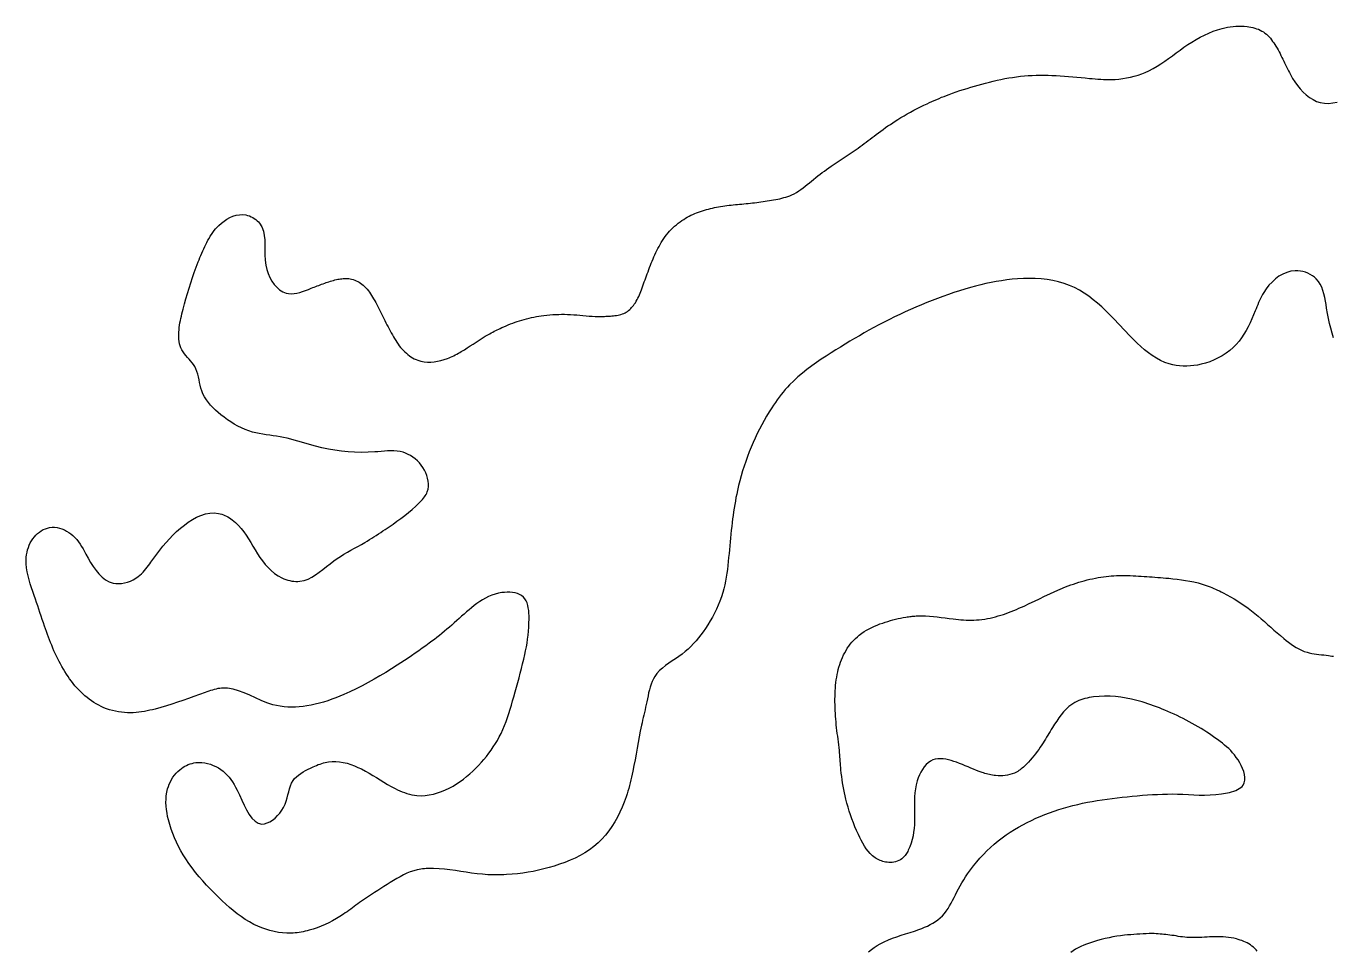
# Model space of a CAD drawing. Extents: x 0 to 235, y 0 to 140.
# Drawn here: x 0 to 30.54, y 117.92 to 139.52 of the extents above; entities that cross this region are included whole.
import ezdxf

# ---------------------------------------------------------------- set-up
doc = ezdxf.new("R2010")
doc.units = 0
doc.layers.add('CK_LEVEL_1', color=1, linetype='CONTINUOUS')

msp = doc.modelspace()

# ---------------------------------------------------------------- linework, layer by layer
at = {"layer": 'CK_LEVEL_1'}
for points in [[(30.553, 132.241), (30.518, 132.351), (30.487, 132.464), (30.46, 132.578), (30.435, 132.694), (30.412, 132.811), (30.391, 132.932), (30.377, 133.015), (30.363, 133.099), (30.346, 133.183), (30.327, 133.264), (30.304, 133.343), (30.275, 133.419), (30.241, 133.49), (30.198, 133.556), (30.147, 133.616), (30.104, 133.656), (30.057, 133.691), (30.006, 133.722), (29.952, 133.748), (29.895, 133.77), (29.836, 133.787), (29.777, 133.799), (29.716, 133.805), (29.656, 133.806), (29.556, 133.795), (29.459, 133.768), (29.366, 133.728), (29.277, 133.676), (29.193, 133.614), (29.115, 133.543), (29.043, 133.466), (28.978, 133.383), (28.92, 133.297), (28.893, 133.251), (28.868, 133.204), (28.844, 133.157), (28.822, 133.109), (28.801, 133.061), (28.781, 133.013), (28.761, 132.964), (28.742, 132.916), (28.722, 132.867), (28.684, 132.774), (28.645, 132.682), (28.603, 132.59), (28.558, 132.499), (28.51, 132.41), (28.459, 132.324), (28.404, 132.241), (28.344, 132.161), (28.279, 132.086), (28.205, 132.011), (28.125, 131.942), (28.041, 131.879), (27.951, 131.821), (27.858, 131.769), (27.762, 131.723), (27.662, 131.683), (27.56, 131.649), (27.456, 131.621), (27.373, 131.604), (27.289, 131.592), (27.206, 131.583), (27.122, 131.579), (27.039, 131.579), (26.956, 131.585), (26.874, 131.595), (26.793, 131.61), (26.714, 131.631), (26.61, 131.667), (26.509, 131.712), (26.411, 131.765), (26.317, 131.825), (26.225, 131.891), (26.136, 131.961), (26.049, 132.035), (25.965, 132.112), (25.884, 132.191), (25.82, 132.256), (25.757, 132.321), (25.695, 132.387), (25.633, 132.452), (25.572, 132.518), (25.511, 132.583), (25.449, 132.649), (25.387, 132.714), (25.324, 132.778), (25.231, 132.87), (25.136, 132.96), (25.037, 133.047), (24.936, 133.13), (24.832, 133.209), (24.725, 133.283), (24.614, 133.351), (24.5, 133.412), (24.383, 133.465), (24.256, 133.512), (24.126, 133.55), (23.992, 133.58), (23.857, 133.603), (23.72, 133.618), (23.581, 133.626), (23.443, 133.628), (23.304, 133.625), (23.165, 133.617), (23.04, 133.606), (22.916, 133.592), (22.793, 133.574), (22.671, 133.554), (22.549, 133.531), (22.428, 133.505), (22.307, 133.476), (22.187, 133.446), (22.067, 133.414), (21.938, 133.376), (21.809, 133.337), (21.68, 133.295), (21.552, 133.252), (21.425, 133.207), (21.298, 133.16), (21.171, 133.112), (21.045, 133.062), (20.92, 133.011), (20.794, 132.957), (20.668, 132.902), (20.543, 132.846), (20.419, 132.788), (20.295, 132.729), (20.172, 132.669), (20.05, 132.607), (19.928, 132.543), (19.807, 132.479), (19.695, 132.417), (19.583, 132.354), (19.472, 132.29), (19.361, 132.225), (19.251, 132.159), (19.141, 132.092), (19.031, 132.025), (18.922, 131.956), (18.812, 131.887), (18.697, 131.813), (18.582, 131.738), (18.469, 131.661), (18.357, 131.582), (18.247, 131.501), (18.14, 131.417), (18.037, 131.329), (17.936, 131.238), (17.84, 131.142), (17.789, 131.087), (17.739, 131.031), (17.691, 130.973), (17.644, 130.915), (17.598, 130.855), (17.553, 130.795), (17.509, 130.733), (17.467, 130.671), (17.425, 130.608), (17.363, 130.51), (17.303, 130.411), (17.244, 130.31), (17.189, 130.209), (17.135, 130.106), (17.083, 130.002), (17.034, 129.898), (16.986, 129.792), (16.941, 129.685), (16.897, 129.576), (16.855, 129.465), (16.815, 129.354), (16.777, 129.243), (16.742, 129.13), (16.708, 129.017), (16.677, 128.903), (16.649, 128.789), (16.622, 128.674), (16.604, 128.592), (16.588, 128.509), (16.573, 128.427), (16.558, 128.344), (16.545, 128.261), (16.532, 128.178), (16.52, 128.094), (16.509, 128.011), (16.499, 127.928), (16.488, 127.837), (16.478, 127.746), (16.469, 127.655), (16.459, 127.564), (16.451, 127.473), (16.442, 127.382), (16.433, 127.291), (16.425, 127.2), (16.416, 127.109), (16.406, 127.017), (16.396, 126.925), (16.386, 126.833), (16.373, 126.741), (16.359, 126.65), (16.343, 126.559), (16.325, 126.469), (16.304, 126.379), (16.28, 126.29), (16.249, 126.192), (16.214, 126.094), (16.175, 125.998), (16.132, 125.903), (16.086, 125.809), (16.037, 125.717), (15.985, 125.627), (15.931, 125.538), (15.874, 125.451), (15.822, 125.377), (15.769, 125.305), (15.714, 125.234), (15.656, 125.165), (15.597, 125.098), (15.534, 125.034), (15.469, 124.972), (15.4, 124.912), (15.329, 124.855), (15.253, 124.799), (15.174, 124.746), (15.095, 124.693), (15.017, 124.64), (14.941, 124.586), (14.869, 124.529), (14.802, 124.469), (14.742, 124.404), (14.69, 124.333), (14.657, 124.275), (14.628, 124.214), (14.603, 124.15), (14.582, 124.084), (14.564, 124.016), (14.547, 123.947), (14.532, 123.877), (14.518, 123.806), (14.504, 123.736), (14.491, 123.674), (14.477, 123.613), (14.463, 123.552), (14.449, 123.492), (14.435, 123.431), (14.421, 123.371), (14.407, 123.311), (14.393, 123.251), (14.38, 123.191), (14.352, 123.058), (14.326, 122.925), (14.301, 122.79), (14.277, 122.655), (14.253, 122.52), (14.229, 122.386), (14.203, 122.251), (14.177, 122.117), (14.148, 121.983), (14.132, 121.917), (14.116, 121.851), (14.099, 121.785), (14.081, 121.719), (14.063, 121.654), (14.043, 121.589), (14.022, 121.524), (14, 121.46), (13.976, 121.395), (13.929, 121.277), (13.877, 121.161), (13.819, 121.047), (13.757, 120.935), (13.689, 120.827), (13.616, 120.723), (13.538, 120.624), (13.454, 120.531), (13.364, 120.443), (13.266, 120.36), (13.163, 120.284), (13.056, 120.214), (12.944, 120.15), (12.828, 120.092), (12.71, 120.038), (12.589, 119.99), (12.466, 119.945), (12.342, 119.905), (12.22, 119.869), (12.098, 119.836), (11.975, 119.807), (11.852, 119.781), (11.728, 119.759), (11.604, 119.74), (11.48, 119.725), (11.355, 119.713), (11.229, 119.704), (11.166, 119.701), (11.103, 119.699), (11.04, 119.698), (10.977, 119.697), (10.914, 119.698), (10.851, 119.7), (10.788, 119.702), (10.725, 119.706), (10.663, 119.711), (10.536, 119.724), (10.409, 119.741), (10.282, 119.76), (10.156, 119.779), (10.03, 119.799), (9.903, 119.817), (9.776, 119.832), (9.648, 119.843), (9.52, 119.849), (9.478, 119.85), (9.435, 119.85), (9.393, 119.849), (9.35, 119.846), (9.308, 119.843), (9.266, 119.839), (9.224, 119.833), (9.182, 119.826), (9.141, 119.818), (9.057, 119.796), (8.975, 119.768), (8.895, 119.735), (8.816, 119.697), (8.738, 119.656), (8.661, 119.613), (8.585, 119.567), (8.509, 119.52), (8.434, 119.473), (8.361, 119.427), (8.288, 119.381), (8.216, 119.335), (8.144, 119.288), (8.072, 119.242), (8.001, 119.195), (7.93, 119.147), (7.86, 119.099), (7.791, 119.05), (7.749, 119.02), (7.708, 118.99), (7.667, 118.96), (7.625, 118.929), (7.584, 118.899), (7.543, 118.869), (7.501, 118.839), (7.459, 118.81), (7.416, 118.781), (7.333, 118.728), (7.249, 118.677), (7.162, 118.628), (7.075, 118.582), (6.985, 118.54), (6.895, 118.501), (6.803, 118.465), (6.709, 118.433), (6.615, 118.405), (6.569, 118.392), (6.523, 118.381), (6.476, 118.371), (6.429, 118.362), (6.382, 118.354), (6.335, 118.348), (6.288, 118.343), (6.241, 118.339), (6.193, 118.337), (6.093, 118.337), (5.993, 118.343), (5.894, 118.356), (5.795, 118.374), (5.697, 118.398), (5.6, 118.427), (5.505, 118.461), (5.411, 118.5), (5.321, 118.543), (5.218, 118.598), (5.119, 118.658), (5.023, 118.723), (4.93, 118.791), (4.839, 118.863), (4.75, 118.938), (4.663, 119.015), (4.578, 119.095), (4.494, 119.175), (4.4, 119.268), (4.308, 119.362), (4.217, 119.458), (4.129, 119.556), (4.043, 119.655), (3.96, 119.757), (3.88, 119.86), (3.803, 119.966), (3.73, 120.075), (3.671, 120.168), (3.616, 120.263), (3.563, 120.36), (3.514, 120.459), (3.468, 120.56), (3.426, 120.663), (3.388, 120.767), (3.355, 120.873), (3.326, 120.981), (3.307, 121.061), (3.292, 121.142), (3.28, 121.223), (3.272, 121.304), (3.268, 121.385), (3.269, 121.466), (3.276, 121.547), (3.288, 121.626), (3.306, 121.705), (3.324, 121.762), (3.346, 121.818), (3.371, 121.873), (3.4, 121.926), (3.431, 121.977), (3.467, 122.026), (3.505, 122.072), (3.547, 122.115), (3.592, 122.155), (3.628, 122.184), (3.666, 122.21), (3.706, 122.234), (3.747, 122.255), (3.789, 122.274), (3.832, 122.29), (3.877, 122.303), (3.921, 122.313), (3.967, 122.32), (4.035, 122.324), (4.104, 122.322), (4.172, 122.314), (4.24, 122.3), (4.306, 122.281), (4.371, 122.256), (4.434, 122.228), (4.493, 122.195), (4.55, 122.159), (4.603, 122.119), (4.652, 122.076), (4.698, 122.029), (4.742, 121.979), (4.782, 121.926), (4.821, 121.869), (4.858, 121.809), (4.894, 121.745), (4.929, 121.678), (4.984, 121.564), (5.038, 121.445), (5.094, 121.327), (5.152, 121.214), (5.213, 121.11), (5.278, 121.021), (5.349, 120.951), (5.426, 120.904), (5.511, 120.886), (5.57, 120.892), (5.632, 120.91), (5.694, 120.939), (5.757, 120.978), (5.818, 121.026), (5.875, 121.081), (5.929, 121.141), (5.977, 121.206), (6.017, 121.274), (6.051, 121.347), (6.078, 121.421), (6.1, 121.494), (6.119, 121.568), (6.137, 121.64), (6.156, 121.71), (6.178, 121.777), (6.205, 121.841), (6.239, 121.9), (6.275, 121.947), (6.317, 121.99), (6.365, 122.03), (6.416, 122.068), (6.471, 122.102), (6.529, 122.135), (6.589, 122.165), (6.649, 122.194), (6.71, 122.222), (6.749, 122.239), (6.789, 122.256), (6.828, 122.272), (6.868, 122.287), (6.907, 122.301), (6.946, 122.313), (6.986, 122.324), (7.025, 122.333), (7.065, 122.34), (7.151, 122.349), (7.237, 122.348), (7.325, 122.34), (7.412, 122.325), (7.499, 122.304), (7.586, 122.277), (7.671, 122.245), (7.755, 122.209), (7.837, 122.171), (7.929, 122.123), (8.018, 122.073), (8.105, 122.021), (8.19, 121.969), (8.275, 121.916), (8.36, 121.863), (8.446, 121.811), (8.534, 121.762), (8.623, 121.714), (8.677, 121.688), (8.732, 121.663), (8.787, 121.64), (8.843, 121.619), (8.9, 121.6), (8.957, 121.583), (9.015, 121.57), (9.074, 121.559), (9.132, 121.551), (9.229, 121.547), (9.325, 121.551), (9.422, 121.564), (9.518, 121.584), (9.613, 121.611), (9.706, 121.644), (9.798, 121.682), (9.888, 121.726), (9.976, 121.773), (10.059, 121.824), (10.14, 121.877), (10.218, 121.934), (10.294, 121.993), (10.367, 122.055), (10.438, 122.12), (10.507, 122.187), (10.574, 122.256), (10.638, 122.327), (10.698, 122.396), (10.755, 122.466), (10.811, 122.538), (10.865, 122.612), (10.916, 122.686), (10.965, 122.763), (11.012, 122.84), (11.056, 122.92), (11.097, 123), (11.139, 123.091), (11.179, 123.184), (11.215, 123.278), (11.249, 123.373), (11.281, 123.469), (11.311, 123.566), (11.34, 123.663), (11.369, 123.761), (11.397, 123.859), (11.428, 123.969), (11.458, 124.079), (11.489, 124.189), (11.519, 124.298), (11.548, 124.408), (11.576, 124.517), (11.603, 124.627), (11.629, 124.735), (11.653, 124.844), (11.672, 124.933), (11.689, 125.022), (11.705, 125.112), (11.719, 125.202), (11.731, 125.294), (11.74, 125.387), (11.747, 125.482), (11.751, 125.58), (11.753, 125.68), (11.752, 125.744), (11.749, 125.808), (11.744, 125.871), (11.735, 125.933), (11.722, 125.992), (11.705, 126.048), (11.683, 126.1), (11.654, 126.146), (11.619, 126.187), (11.579, 126.22), (11.532, 126.247), (11.48, 126.267), (11.424, 126.283), (11.365, 126.293), (11.305, 126.298), (11.243, 126.299), (11.181, 126.296), (11.119, 126.29), (11.036, 126.275), (10.957, 126.254), (10.88, 126.227), (10.806, 126.196), (10.735, 126.161), (10.666, 126.121), (10.599, 126.079), (10.534, 126.033), (10.47, 125.986), (10.41, 125.938), (10.351, 125.89), (10.292, 125.84), (10.234, 125.789), (10.177, 125.738), (10.119, 125.686), (10.062, 125.635), (10.004, 125.583), (9.947, 125.532), (9.89, 125.483), (9.832, 125.434), (9.774, 125.386), (9.716, 125.338), (9.657, 125.291), (9.598, 125.244), (9.539, 125.198), (9.479, 125.153), (9.419, 125.108), (9.338, 125.048), (9.257, 124.989), (9.175, 124.931), (9.092, 124.873), (9.009, 124.817), (8.926, 124.76), (8.842, 124.705), (8.758, 124.65), (8.673, 124.595), (8.539, 124.511), (8.404, 124.427), (8.267, 124.346), (8.13, 124.266), (7.991, 124.189), (7.851, 124.115), (7.709, 124.043), (7.566, 123.975), (7.421, 123.91), (7.328, 123.871), (7.235, 123.834), (7.141, 123.799), (7.047, 123.766), (6.951, 123.735), (6.855, 123.707), (6.758, 123.683), (6.66, 123.661), (6.562, 123.644), (6.473, 123.631), (6.384, 123.622), (6.295, 123.616), (6.206, 123.614), (6.116, 123.616), (6.027, 123.623), (5.938, 123.635), (5.85, 123.651), (5.762, 123.673), (5.626, 123.718), (5.492, 123.772), (5.36, 123.831), (5.228, 123.892), (5.097, 123.949), (4.966, 123.998), (4.835, 124.036), (4.703, 124.057), (4.569, 124.058), (4.526, 124.054), (4.483, 124.047), (4.44, 124.038), (4.397, 124.027), (4.353, 124.015), (4.31, 124.002), (4.267, 123.988), (4.224, 123.974), (4.181, 123.959), (4.05, 123.912), (3.92, 123.866), (3.792, 123.819), (3.664, 123.773), (3.535, 123.729), (3.407, 123.686), (3.278, 123.645), (3.148, 123.606), (3.017, 123.571), (2.954, 123.555), (2.89, 123.541), (2.827, 123.527), (2.763, 123.515), (2.698, 123.505), (2.634, 123.496), (2.569, 123.489), (2.504, 123.485), (2.439, 123.483), (2.368, 123.484), (2.297, 123.488), (2.226, 123.495), (2.156, 123.505), (2.086, 123.518), (2.017, 123.535), (1.949, 123.554), (1.881, 123.577), (1.815, 123.603), (1.755, 123.629), (1.697, 123.658), (1.639, 123.69), (1.583, 123.724), (1.528, 123.76), (1.475, 123.798), (1.423, 123.838), (1.372, 123.879), (1.323, 123.923), (1.275, 123.969), (1.228, 124.017), (1.183, 124.066), (1.14, 124.116), (1.098, 124.168), (1.057, 124.221), (1.017, 124.275), (0.979, 124.33), (0.943, 124.386), (0.906, 124.444), (0.87, 124.503), (0.836, 124.563), (0.803, 124.623), (0.77, 124.684), (0.739, 124.746), (0.709, 124.807), (0.68, 124.87), (0.651, 124.933), (0.624, 124.995), (0.597, 125.059), (0.572, 125.122), (0.546, 125.186), (0.522, 125.249), (0.498, 125.313), (0.474, 125.378), (0.451, 125.442), (0.429, 125.506), (0.402, 125.585), (0.375, 125.664), (0.349, 125.743), (0.323, 125.822), (0.297, 125.901), (0.271, 125.981), (0.245, 126.06), (0.218, 126.14), (0.191, 126.22), (0.159, 126.312), (0.127, 126.404), (0.097, 126.496), (0.069, 126.589), (0.044, 126.682), (0.023, 126.776), (0.009, 126.871), (0, 126.965), (0, 127.061), (0.004, 127.118), (0.011, 127.175), (0.021, 127.231), (0.035, 127.287), (0.052, 127.342), (0.073, 127.396), (0.098, 127.449), (0.126, 127.499), (0.159, 127.548), (0.192, 127.591), (0.228, 127.631), (0.268, 127.669), (0.31, 127.703), (0.354, 127.733), (0.4, 127.76), (0.449, 127.782), (0.498, 127.798), (0.549, 127.81), (0.607, 127.816), (0.665, 127.815), (0.723, 127.808), (0.781, 127.795), (0.838, 127.777), (0.894, 127.754), (0.947, 127.728), (0.998, 127.697), (1.046, 127.663), (1.095, 127.621), (1.141, 127.576), (1.183, 127.528), (1.223, 127.477), (1.26, 127.423), (1.295, 127.368), (1.329, 127.31), (1.362, 127.251), (1.396, 127.19), (1.451, 127.093), (1.508, 126.995), (1.568, 126.9), (1.633, 126.81), (1.701, 126.726), (1.775, 126.652), (1.854, 126.59), (1.94, 126.543), (2.032, 126.512), (2.097, 126.502), (2.163, 126.5), (2.231, 126.506), (2.3, 126.518), (2.368, 126.537), (2.435, 126.561), (2.5, 126.591), (2.562, 126.626), (2.62, 126.666), (2.66, 126.698), (2.697, 126.732), (2.732, 126.768), (2.765, 126.805), (2.797, 126.843), (2.828, 126.882), (2.858, 126.922), (2.887, 126.963), (2.916, 127.003), (2.984, 127.097), (3.053, 127.19), (3.123, 127.281), (3.195, 127.371), (3.269, 127.46), (3.347, 127.547), (3.429, 127.632), (3.516, 127.715), (3.608, 127.796), (3.697, 127.867), (3.789, 127.934), (3.886, 127.995), (3.985, 128.049), (4.086, 128.094), (4.189, 128.127), (4.292, 128.147), (4.395, 128.152), (4.498, 128.141), (4.535, 128.132), (4.572, 128.121), (4.609, 128.108), (4.645, 128.093), (4.68, 128.076), (4.715, 128.057), (4.749, 128.037), (4.782, 128.015), (4.814, 127.992), (4.89, 127.93), (4.96, 127.861), (5.024, 127.788), (5.084, 127.711), (5.141, 127.63), (5.195, 127.546), (5.247, 127.461), (5.299, 127.374), (5.352, 127.287), (5.407, 127.199), (5.465, 127.113), (5.525, 127.029), (5.588, 126.949), (5.655, 126.873), (5.727, 126.803), (5.804, 126.739), (5.886, 126.683), (5.975, 126.635), (6.019, 126.615), (6.065, 126.598), (6.112, 126.583), (6.159, 126.571), (6.207, 126.561), (6.255, 126.555), (6.303, 126.552), (6.35, 126.552), (6.397, 126.555), (6.494, 126.573), (6.587, 126.606), (6.677, 126.65), (6.765, 126.704), (6.85, 126.764), (6.934, 126.83), (7.018, 126.897), (7.102, 126.964), (7.187, 127.029), (7.266, 127.085), (7.346, 127.137), (7.427, 127.187), (7.508, 127.234), (7.59, 127.28), (7.672, 127.325), (7.754, 127.37), (7.836, 127.416), (7.917, 127.463), (7.97, 127.494), (8.023, 127.527), (8.076, 127.56), (8.129, 127.593), (8.181, 127.627), (8.233, 127.662), (8.285, 127.696), (8.337, 127.731), (8.388, 127.766), (8.481, 127.829), (8.574, 127.892), (8.665, 127.957), (8.756, 128.022), (8.846, 128.09), (8.934, 128.16), (9.02, 128.232), (9.105, 128.309), (9.188, 128.389), (9.213, 128.415), (9.238, 128.441), (9.262, 128.468), (9.285, 128.496), (9.307, 128.524), (9.327, 128.553), (9.345, 128.583), (9.36, 128.613), (9.374, 128.645), (9.391, 128.704), (9.4, 128.766), (9.401, 128.83), (9.394, 128.895), (9.381, 128.96), (9.362, 129.024), (9.337, 129.088), (9.306, 129.149), (9.272, 129.208), (9.232, 129.265), (9.189, 129.318), (9.142, 129.367), (9.093, 129.412), (9.04, 129.453), (8.985, 129.488), (8.928, 129.519), (8.869, 129.545), (8.808, 129.566), (8.738, 129.583), (8.667, 129.593), (8.595, 129.599), (8.521, 129.6), (8.447, 129.598), (8.372, 129.593), (8.297, 129.587), (8.222, 129.581), (8.147, 129.575), (7.989, 129.567), (7.832, 129.564), (7.677, 129.568), (7.522, 129.577), (7.368, 129.592), (7.215, 129.613), (7.063, 129.639), (6.913, 129.67), (6.763, 129.707), (6.68, 129.73), (6.598, 129.754), (6.515, 129.779), (6.433, 129.803), (6.35, 129.828), (6.267, 129.851), (6.184, 129.874), (6.1, 129.894), (6.016, 129.912), (5.936, 129.927), (5.854, 129.94), (5.773, 129.951), (5.692, 129.963), (5.61, 129.975), (5.53, 129.987), (5.449, 130.002), (5.37, 130.019), (5.291, 130.039), (5.202, 130.067), (5.115, 130.1), (5.03, 130.138), (4.946, 130.179), (4.863, 130.225), (4.782, 130.275), (4.703, 130.328), (4.626, 130.385), (4.55, 130.444), (4.487, 130.497), (4.425, 130.552), (4.367, 130.608), (4.311, 130.668), (4.259, 130.729), (4.212, 130.794), (4.17, 130.861), (4.133, 130.931), (4.103, 131.005), (4.083, 131.067), (4.067, 131.131), (4.053, 131.196), (4.04, 131.261), (4.026, 131.326), (4.011, 131.39), (3.992, 131.452), (3.969, 131.512), (3.941, 131.569), (3.912, 131.615), (3.879, 131.658), (3.844, 131.7), (3.807, 131.741), (3.769, 131.783), (3.733, 131.824), (3.698, 131.867), (3.666, 131.911), (3.639, 131.957), (3.617, 132.003), (3.6, 132.052), (3.587, 132.103), (3.577, 132.155), (3.571, 132.208), (3.568, 132.261), (3.568, 132.315), (3.57, 132.369), (3.574, 132.423), (3.579, 132.479), (3.587, 132.533), (3.595, 132.588), (3.605, 132.641), (3.615, 132.695), (3.627, 132.748), (3.639, 132.801), (3.652, 132.853), (3.666, 132.906), (3.698, 133.03), (3.733, 133.153), (3.769, 133.277), (3.806, 133.4), (3.846, 133.523), (3.887, 133.646), (3.929, 133.768), (3.974, 133.89), (4.02, 134.011), (4.04, 134.063), (4.061, 134.114), (4.082, 134.166), (4.104, 134.218), (4.126, 134.269), (4.149, 134.319), (4.173, 134.37), (4.197, 134.42), (4.222, 134.469), (4.248, 134.517), (4.274, 134.563), (4.301, 134.61), (4.33, 134.655), (4.361, 134.699), (4.393, 134.743), (4.427, 134.785), (4.464, 134.826), (4.503, 134.866), (4.562, 134.918), (4.625, 134.967), (4.692, 135.011), (4.762, 135.049), (4.834, 135.08), (4.909, 135.102), (4.984, 135.115), (5.06, 135.118), (5.135, 135.109), (5.176, 135.099), (5.217, 135.086), (5.256, 135.069), (5.294, 135.049), (5.331, 135.027), (5.366, 135.002), (5.398, 134.975), (5.427, 134.946), (5.454, 134.916), (5.509, 134.829), (5.545, 134.734), (5.566, 134.632), (5.576, 134.525), (5.579, 134.412), (5.579, 134.296), (5.58, 134.177), (5.587, 134.057), (5.603, 133.935), (5.626, 133.838), (5.657, 133.743), (5.697, 133.651), (5.743, 133.566), (5.797, 133.488), (5.858, 133.419), (5.924, 133.361), (5.996, 133.316), (6.073, 133.286), (6.133, 133.274), (6.196, 133.27), (6.26, 133.273), (6.326, 133.284), (6.393, 133.299), (6.46, 133.319), (6.528, 133.343), (6.595, 133.37), (6.662, 133.399), (6.662, 133.399), (6.697, 133.412), (6.732, 133.426), (6.767, 133.439), (6.802, 133.452), (6.837, 133.465), (6.871, 133.478), (6.906, 133.491), (6.941, 133.504), (6.977, 133.517), (7.01, 133.529), (7.044, 133.54), (7.077, 133.551), (7.111, 133.562), (7.145, 133.572), (7.18, 133.582), (7.214, 133.591), (7.249, 133.599), (7.284, 133.607), (7.315, 133.612), (7.347, 133.617), (7.379, 133.621), (7.411, 133.624), (7.442, 133.626), (7.474, 133.626), (7.506, 133.625), (7.538, 133.622), (7.569, 133.618), (7.606, 133.61), (7.643, 133.6), (7.679, 133.588), (7.714, 133.573), (7.749, 133.557), (7.782, 133.538), (7.814, 133.517), (7.846, 133.495), (7.875, 133.471), (7.909, 133.441), (7.94, 133.409), (7.969, 133.376), (7.997, 133.341), (8.024, 133.305), (8.049, 133.267), (8.074, 133.229), (8.097, 133.191), (8.12, 133.152), (8.146, 133.107), (8.171, 133.061), (8.196, 133.015), (8.22, 132.969), (8.244, 132.923), (8.267, 132.877), (8.291, 132.831), (8.314, 132.784), (8.337, 132.738), (8.361, 132.69), (8.384, 132.641), (8.408, 132.593), (8.432, 132.545), (8.457, 132.497), (8.482, 132.45), (8.507, 132.402), (8.532, 132.355), (8.559, 132.308), (8.584, 132.264), (8.609, 132.221), (8.636, 132.179), (8.663, 132.137), (8.692, 132.095), (8.721, 132.055), (8.752, 132.016), (8.785, 131.978), (8.819, 131.941), (8.851, 131.909), (8.885, 131.878), (8.919, 131.849), (8.955, 131.822), (8.993, 131.796), (9.031, 131.773), (9.07, 131.752), (9.111, 131.733), (9.152, 131.716), (9.226, 131.695), (9.302, 131.681), (9.379, 131.675), (9.457, 131.675), (9.536, 131.682), (9.615, 131.694), (9.693, 131.711), (9.769, 131.733), (9.844, 131.759), (9.882, 131.773), (9.92, 131.789), (9.957, 131.806), (9.993, 131.823), (10.029, 131.841), (10.065, 131.859), (10.1, 131.879), (10.135, 131.898), (10.169, 131.918), (10.24, 131.961), (10.31, 132.005), (10.38, 132.05), (10.449, 132.095), (10.519, 132.141), (10.589, 132.186), (10.659, 132.231), (10.729, 132.275), (10.801, 132.317), (10.835, 132.336), (10.869, 132.355), (10.904, 132.374), (10.939, 132.392), (10.974, 132.41), (11.009, 132.427), (11.044, 132.444), (11.08, 132.461), (11.115, 132.478), (11.166, 132.5), (11.217, 132.522), (11.268, 132.544), (11.32, 132.564), (11.372, 132.584), (11.424, 132.603), (11.477, 132.621), (11.529, 132.638), (11.583, 132.655), (11.639, 132.671), (11.695, 132.686), (11.752, 132.699), (11.809, 132.712), (11.866, 132.724), (11.924, 132.735), (11.981, 132.745), (12.039, 132.754), (12.097, 132.762), (12.166, 132.77), (12.236, 132.776), (12.305, 132.782), (12.375, 132.786), (12.445, 132.788), (12.514, 132.79), (12.584, 132.79), (12.654, 132.788), (12.723, 132.785), (12.796, 132.78), (12.868, 132.775), (12.94, 132.768), (13.012, 132.762), (13.084, 132.755), (13.156, 132.749), (13.227, 132.744), (13.299, 132.74), (13.371, 132.738), (13.406, 132.738), (13.441, 132.738), (13.476, 132.739), (13.512, 132.74), (13.547, 132.742), (13.582, 132.744), (13.618, 132.746), (13.654, 132.749), (13.689, 132.752), (13.725, 132.755), (13.76, 132.759), (13.796, 132.764), (13.831, 132.77), (13.866, 132.777), (13.9, 132.786), (13.933, 132.797), (13.966, 132.809), (13.997, 132.824), (14.025, 132.84), (14.053, 132.858), (14.079, 132.878), (14.104, 132.899), (14.128, 132.922), (14.15, 132.946), (14.172, 132.971), (14.193, 132.997), (14.212, 133.024), (14.236, 133.059), (14.257, 133.095), (14.277, 133.132), (14.296, 133.169), (14.314, 133.207), (14.331, 133.245), (14.347, 133.284), (14.362, 133.323), (14.377, 133.362), (14.395, 133.409), (14.412, 133.455), (14.429, 133.502), (14.446, 133.549), (14.463, 133.596), (14.48, 133.642), (14.497, 133.689), (14.514, 133.736), (14.532, 133.783), (14.55, 133.833), (14.569, 133.883), (14.588, 133.933), (14.608, 133.983), (14.628, 134.033), (14.649, 134.083), (14.67, 134.132), (14.692, 134.181), (14.715, 134.23), (14.739, 134.279), (14.763, 134.327), (14.789, 134.375), (14.815, 134.422), (14.843, 134.469), (14.872, 134.515), (14.902, 134.56), (14.934, 134.604), (14.967, 134.647), (15.002, 134.689), (15.038, 134.73), (15.075, 134.77), (15.114, 134.808), (15.154, 134.845), (15.195, 134.881), (15.238, 134.916), (15.281, 134.948), (15.326, 134.98), (15.366, 135.006), (15.408, 135.032), (15.449, 135.056), (15.492, 135.079), (15.535, 135.101), (15.579, 135.121), (15.623, 135.141), (15.668, 135.159), (15.713, 135.177), (15.758, 135.193), (15.804, 135.208), (15.851, 135.222), (15.897, 135.235), (15.944, 135.248), (15.991, 135.259), (16.038, 135.27), (16.085, 135.28), (16.133, 135.289), (16.182, 135.298), (16.23, 135.306), (16.279, 135.314), (16.328, 135.321), (16.377, 135.327), (16.426, 135.334), (16.476, 135.339), (16.525, 135.345), (16.574, 135.35), (16.624, 135.355), (16.674, 135.36), (16.724, 135.365), (16.774, 135.37), (16.824, 135.375), (16.874, 135.38), (16.924, 135.385), (16.973, 135.39), (17.023, 135.396), (17.072, 135.401), (17.122, 135.408), (17.171, 135.414), (17.22, 135.421), (17.27, 135.428), (17.319, 135.436), (17.368, 135.444), (17.417, 135.452), (17.467, 135.46), (17.516, 135.469), (17.564, 135.479), (17.613, 135.489), (17.661, 135.5), (17.709, 135.513), (17.756, 135.527), (17.802, 135.542), (17.848, 135.559), (17.893, 135.579), (17.948, 135.606), (18.001, 135.637), (18.054, 135.67), (18.105, 135.706), (18.155, 135.743), (18.205, 135.781), (18.254, 135.821), (18.303, 135.861), (18.351, 135.9), (18.401, 135.941), (18.452, 135.98), (18.502, 136.02), (18.553, 136.058), (18.604, 136.097), (18.655, 136.134), (18.706, 136.172), (18.758, 136.209), (18.81, 136.245), (18.88, 136.293), (18.951, 136.34), (19.021, 136.387), (19.092, 136.434), (19.163, 136.481), (19.234, 136.528), (19.304, 136.575), (19.374, 136.623), (19.444, 136.672), (19.491, 136.706), (19.538, 136.741), (19.585, 136.776), (19.632, 136.811), (19.679, 136.846), (19.725, 136.881), (19.772, 136.917), (19.818, 136.952), (19.865, 136.987), (19.919, 137.028), (19.974, 137.068), (20.029, 137.108), (20.085, 137.148), (20.14, 137.187), (20.196, 137.225), (20.253, 137.263), (20.31, 137.3), (20.367, 137.337), (20.441, 137.382), (20.515, 137.427), (20.591, 137.47), (20.666, 137.512), (20.743, 137.553), (20.82, 137.593), (20.898, 137.632), (20.976, 137.67), (21.054, 137.707), (21.11, 137.733), (21.166, 137.759), (21.223, 137.784), (21.279, 137.808), (21.336, 137.832), (21.393, 137.856), (21.45, 137.879), (21.508, 137.901), (21.566, 137.923), (21.649, 137.954), (21.733, 137.983), (21.818, 138.012), (21.902, 138.039), (21.987, 138.066), (22.073, 138.092), (22.158, 138.117), (22.244, 138.141), (22.33, 138.165), (22.42, 138.189), (22.509, 138.212), (22.599, 138.234), (22.689, 138.254), (22.78, 138.274), (22.871, 138.292), (22.961, 138.309), (23.053, 138.323), (23.144, 138.336), (23.236, 138.347), (23.327, 138.355), (23.419, 138.362), (23.511, 138.367), (23.603, 138.37), (23.696, 138.371), (23.788, 138.371), (23.88, 138.37), (23.972, 138.367), (24.07, 138.362), (24.167, 138.357), (24.264, 138.35), (24.361, 138.343), (24.459, 138.335), (24.556, 138.326), (24.653, 138.317), (24.75, 138.308), (24.847, 138.299), (24.913, 138.293), (24.98, 138.287), (25.046, 138.282), (25.112, 138.278), (25.179, 138.274), (25.245, 138.272), (25.312, 138.271), (25.378, 138.272), (25.445, 138.275), (25.536, 138.282), (25.626, 138.293), (25.717, 138.308), (25.806, 138.326), (25.895, 138.349), (25.983, 138.375), (26.069, 138.405), (26.153, 138.438), (26.236, 138.476), (26.333, 138.526), (26.427, 138.58), (26.519, 138.639), (26.609, 138.7), (26.699, 138.764), (26.788, 138.828), (26.876, 138.894), (26.966, 138.959), (27.056, 139.024), (27.148, 139.087), (27.243, 139.148), (27.338, 139.206), (27.436, 139.26), (27.535, 139.311), (27.636, 139.358), (27.739, 139.399), (27.843, 139.435), (27.95, 139.466), (28.013, 139.48), (28.076, 139.493), (28.14, 139.503), (28.205, 139.511), (28.269, 139.516), (28.335, 139.518), (28.4, 139.518), (28.465, 139.515), (28.531, 139.508), (28.576, 139.502), (28.621, 139.494), (28.666, 139.485), (28.71, 139.473), (28.753, 139.459), (28.796, 139.444), (28.837, 139.425), (28.876, 139.405), (28.914, 139.382), (28.949, 139.356), (28.983, 139.329), (29.015, 139.299), (29.046, 139.267), (29.075, 139.234), (29.103, 139.199), (29.129, 139.163), (29.155, 139.126), (29.18, 139.089), (29.206, 139.047), (29.231, 139.005), (29.255, 138.962), (29.279, 138.92), (29.301, 138.876), (29.324, 138.833), (29.345, 138.79), (29.366, 138.746), (29.387, 138.703), (29.409, 138.658), (29.43, 138.613), (29.451, 138.568), (29.473, 138.523), (29.496, 138.478), (29.519, 138.433), (29.543, 138.388), (29.568, 138.343), (29.595, 138.298), (29.649, 138.215), (29.708, 138.133), (29.773, 138.054), (29.841, 137.98), (29.914, 137.912), (29.991, 137.852), (30.072, 137.802), (30.155, 137.761), (30.242, 137.733), (30.337, 137.717), (30.435, 137.715), (30.535, 137.725), (30.635, 137.745)], [(19.686, 117.905), (19.752, 117.956), (19.819, 118.004), (19.889, 118.049), (19.96, 118.09), (20.054, 118.138), (20.15, 118.181), (20.249, 118.219), (20.349, 118.254), (20.451, 118.287), (20.553, 118.319), (20.656, 118.352), (20.759, 118.385), (20.862, 118.421), (20.93, 118.447), (20.997, 118.475), (21.063, 118.504), (21.128, 118.536), (21.19, 118.571), (21.25, 118.608), (21.307, 118.649), (21.361, 118.693), (21.411, 118.74), (21.459, 118.794), (21.503, 118.851), (21.543, 118.91), (21.581, 118.973), (21.617, 119.037), (21.651, 119.103), (21.685, 119.169), (21.718, 119.236), (21.752, 119.303), (21.79, 119.375), (21.829, 119.446), (21.869, 119.516), (21.911, 119.584), (21.953, 119.652), (21.998, 119.719), (22.044, 119.784), (22.091, 119.849), (22.14, 119.912), (22.213, 120.002), (22.29, 120.09), (22.37, 120.175), (22.452, 120.258), (22.537, 120.338), (22.625, 120.415), (22.716, 120.49), (22.808, 120.562), (22.903, 120.63), (22.997, 120.694), (23.093, 120.755), (23.19, 120.813), (23.289, 120.869), (23.39, 120.922), (23.491, 120.972), (23.594, 121.02), (23.699, 121.065), (23.804, 121.107), (23.912, 121.148), (24.02, 121.186), (24.13, 121.222), (24.24, 121.256), (24.351, 121.288), (24.463, 121.317), (24.575, 121.344), (24.687, 121.369), (24.8, 121.393), (24.915, 121.414), (25.031, 121.434), (25.146, 121.452), (25.263, 121.469), (25.379, 121.485), (25.496, 121.499), (25.613, 121.512), (25.73, 121.524), (25.848, 121.535), (25.966, 121.546), (26.085, 121.556), (26.203, 121.565), (26.322, 121.573), (26.44, 121.579), (26.558, 121.583), (26.675, 121.586), (26.791, 121.587), (26.907, 121.585), (27.033, 121.58), (27.159, 121.574), (27.284, 121.568), (27.411, 121.563), (27.538, 121.562), (27.667, 121.564), (27.799, 121.573), (27.933, 121.589), (28.071, 121.614), (28.121, 121.625), (28.171, 121.638), (28.219, 121.653), (28.266, 121.67), (28.309, 121.69), (28.35, 121.712), (28.386, 121.737), (28.417, 121.765), (28.442, 121.796), (28.467, 121.849), (28.479, 121.908), (28.479, 121.972), (28.47, 122.039), (28.452, 122.109), (28.427, 122.18), (28.396, 122.25), (28.36, 122.318), (28.321, 122.383), (28.28, 122.443), (28.238, 122.499), (28.194, 122.551), (28.149, 122.6), (28.102, 122.646), (28.054, 122.69), (28.005, 122.731), (27.954, 122.772), (27.903, 122.811), (27.842, 122.857), (27.78, 122.902), (27.717, 122.947), (27.653, 122.991), (27.588, 123.034), (27.522, 123.076), (27.456, 123.118), (27.389, 123.158), (27.321, 123.198), (27.251, 123.237), (27.181, 123.275), (27.11, 123.312), (27.039, 123.348), (26.968, 123.383), (26.896, 123.417), (26.824, 123.451), (26.751, 123.483), (26.678, 123.515), (26.613, 123.543), (26.547, 123.57), (26.481, 123.597), (26.415, 123.623), (26.348, 123.648), (26.281, 123.672), (26.214, 123.695), (26.146, 123.717), (26.078, 123.738), (25.956, 123.772), (25.832, 123.801), (25.708, 123.826), (25.582, 123.846), (25.456, 123.86), (25.329, 123.869), (25.202, 123.871), (25.074, 123.866), (24.946, 123.854), (24.895, 123.847), (24.843, 123.838), (24.792, 123.828), (24.742, 123.816), (24.692, 123.803), (24.644, 123.787), (24.596, 123.769), (24.55, 123.748), (24.505, 123.725), (24.433, 123.68), (24.365, 123.627), (24.302, 123.568), (24.242, 123.504), (24.186, 123.436), (24.133, 123.365), (24.082, 123.291), (24.033, 123.215), (23.986, 123.14), (23.957, 123.094), (23.93, 123.048), (23.902, 123.002), (23.875, 122.957), (23.847, 122.912), (23.82, 122.867), (23.792, 122.823), (23.763, 122.778), (23.735, 122.734), (23.699, 122.682), (23.663, 122.63), (23.626, 122.578), (23.587, 122.527), (23.548, 122.477), (23.507, 122.428), (23.465, 122.38), (23.422, 122.333), (23.377, 122.286), (23.353, 122.263), (23.329, 122.239), (23.304, 122.216), (23.279, 122.194), (23.253, 122.173), (23.226, 122.153), (23.199, 122.134), (23.171, 122.116), (23.142, 122.1), (23.093, 122.076), (23.042, 122.056), (22.989, 122.04), (22.935, 122.027), (22.88, 122.018), (22.824, 122.013), (22.768, 122.011), (22.712, 122.012), (22.656, 122.016), (22.62, 122.02), (22.583, 122.025), (22.547, 122.032), (22.511, 122.039), (22.476, 122.048), (22.44, 122.057), (22.405, 122.067), (22.371, 122.078), (22.337, 122.089), (22.271, 122.112), (22.205, 122.137), (22.141, 122.164), (22.076, 122.191), (22.012, 122.218), (21.946, 122.246), (21.88, 122.274), (21.812, 122.301), (21.742, 122.327), (21.68, 122.349), (21.617, 122.368), (21.553, 122.385), (21.489, 122.399), (21.426, 122.408), (21.364, 122.412), (21.303, 122.41), (21.245, 122.401), (21.19, 122.384), (21.133, 122.355), (21.079, 122.318), (21.03, 122.272), (20.985, 122.219), (20.945, 122.161), (20.908, 122.099), (20.876, 122.033), (20.848, 121.965), (20.825, 121.896), (20.799, 121.801), (20.781, 121.706), (20.769, 121.612), (20.763, 121.518), (20.76, 121.424), (20.759, 121.331), (20.76, 121.237), (20.762, 121.143), (20.762, 121.048), (20.761, 120.96), (20.757, 120.872), (20.75, 120.784), (20.739, 120.696), (20.725, 120.609), (20.705, 120.523), (20.681, 120.438), (20.651, 120.355), (20.615, 120.274), (20.602, 120.248), (20.588, 120.223), (20.573, 120.198), (20.557, 120.174), (20.54, 120.15), (20.522, 120.128), (20.503, 120.108), (20.483, 120.088), (20.461, 120.07), (20.429, 120.049), (20.394, 120.031), (20.357, 120.016), (20.319, 120.004), (20.279, 119.996), (20.239, 119.991), (20.198, 119.988), (20.157, 119.989), (20.117, 119.992), (20.083, 119.997), (20.05, 120.004), (20.017, 120.013), (19.986, 120.024), (19.954, 120.036), (19.924, 120.05), (19.895, 120.065), (19.866, 120.082), (19.838, 120.1), (19.78, 120.145), (19.727, 120.195), (19.678, 120.25), (19.632, 120.309), (19.59, 120.372), (19.551, 120.437), (19.515, 120.505), (19.481, 120.573), (19.448, 120.643), (19.407, 120.733), (19.369, 120.824), (19.332, 120.915), (19.298, 121.006), (19.266, 121.097), (19.236, 121.188), (19.207, 121.28), (19.181, 121.373), (19.157, 121.466), (19.139, 121.541), (19.123, 121.616), (19.107, 121.692), (19.093, 121.768), (19.08, 121.845), (19.069, 121.921), (19.058, 121.998), (19.049, 122.075), (19.041, 122.152), (19.036, 122.202), (19.032, 122.253), (19.028, 122.303), (19.025, 122.353), (19.021, 122.403), (19.017, 122.453), (19.013, 122.504), (19.009, 122.554), (19.005, 122.604), (18.998, 122.67), (18.99, 122.737), (18.982, 122.803), (18.974, 122.87), (18.965, 122.936), (18.956, 123.003), (18.948, 123.069), (18.94, 123.136), (18.932, 123.203), (18.926, 123.269), (18.92, 123.336), (18.914, 123.403), (18.91, 123.47), (18.907, 123.537), (18.904, 123.604), (18.902, 123.671), (18.901, 123.738), (18.901, 123.805), (18.902, 123.869), (18.904, 123.933), (18.907, 123.997), (18.911, 124.06), (18.917, 124.124), (18.924, 124.188), (18.932, 124.251), (18.942, 124.314), (18.953, 124.377), (18.965, 124.436), (18.979, 124.494), (18.995, 124.552), (19.012, 124.61), (19.032, 124.667), (19.053, 124.723), (19.076, 124.778), (19.101, 124.833), (19.129, 124.886), (19.159, 124.938), (19.19, 124.989), (19.224, 125.038), (19.26, 125.086), (19.299, 125.133), (19.339, 125.177), (19.381, 125.22), (19.424, 125.26), (19.47, 125.298), (19.525, 125.34), (19.581, 125.378), (19.64, 125.413), (19.7, 125.446), (19.762, 125.477), (19.825, 125.506), (19.888, 125.532), (19.953, 125.557), (20.018, 125.58), (20.077, 125.6), (20.136, 125.619), (20.196, 125.637), (20.255, 125.653), (20.315, 125.668), (20.375, 125.683), (20.436, 125.695), (20.496, 125.707), (20.557, 125.718), (20.587, 125.722), (20.618, 125.727), (20.648, 125.731), (20.678, 125.735), (20.708, 125.738), (20.738, 125.741), (20.769, 125.743), (20.799, 125.745), (20.829, 125.747), (20.922, 125.749), (21.015, 125.746), (21.108, 125.741), (21.2, 125.733), (21.293, 125.723), (21.386, 125.711), (21.479, 125.699), (21.572, 125.687), (21.665, 125.675), (21.725, 125.669), (21.785, 125.663), (21.846, 125.657), (21.906, 125.653), (21.967, 125.65), (22.027, 125.648), (22.088, 125.648), (22.148, 125.649), (22.208, 125.652), (22.272, 125.657), (22.336, 125.664), (22.4, 125.673), (22.463, 125.684), (22.526, 125.697), (22.589, 125.711), (22.651, 125.727), (22.714, 125.744), (22.775, 125.762), (22.837, 125.782), (22.899, 125.803), (22.96, 125.825), (23.02, 125.849), (23.081, 125.873), (23.141, 125.898), (23.2, 125.923), (23.26, 125.949), (23.319, 125.976), (23.44, 126.033), (23.56, 126.09), (23.68, 126.148), (23.799, 126.206), (23.92, 126.263), (24.04, 126.319), (24.162, 126.372), (24.285, 126.423), (24.409, 126.469), (24.472, 126.491), (24.535, 126.512), (24.599, 126.532), (24.663, 126.551), (24.728, 126.568), (24.793, 126.585), (24.858, 126.6), (24.923, 126.614), (24.989, 126.627), (25.05, 126.639), (25.112, 126.649), (25.173, 126.658), (25.235, 126.666), (25.297, 126.673), (25.359, 126.679), (25.421, 126.683), (25.483, 126.687), (25.545, 126.689), (25.61, 126.69), (25.674, 126.69), (25.738, 126.688), (25.802, 126.686), (25.866, 126.683), (25.93, 126.68), (25.994, 126.676), (26.058, 126.672), (26.123, 126.668), (26.187, 126.664), (26.251, 126.659), (26.315, 126.655), (26.379, 126.651), (26.443, 126.646), (26.507, 126.641), (26.571, 126.636), (26.635, 126.631), (26.7, 126.625), (26.799, 126.615), (26.898, 126.604), (26.996, 126.591), (27.095, 126.576), (27.193, 126.559), (27.29, 126.538), (27.386, 126.515), (27.482, 126.488), (27.576, 126.458), (27.621, 126.442), (27.665, 126.425), (27.71, 126.407), (27.754, 126.388), (27.797, 126.369), (27.841, 126.349), (27.884, 126.328), (27.927, 126.307), (27.97, 126.285), (28.057, 126.239), (28.143, 126.191), (28.228, 126.141), (28.312, 126.09), (28.395, 126.037), (28.476, 125.982), (28.556, 125.925), (28.635, 125.866), (28.712, 125.806), (28.788, 125.743), (28.863, 125.679), (28.938, 125.614), (29.012, 125.549), (29.085, 125.483), (29.159, 125.416), (29.234, 125.35), (29.31, 125.285), (29.387, 125.22), (29.443, 125.175), (29.5, 125.131), (29.558, 125.089), (29.617, 125.049), (29.677, 125.011), (29.739, 124.976), (29.802, 124.945), (29.866, 124.918), (29.932, 124.896), (29.986, 124.881), (30.041, 124.869), (30.097, 124.86), (30.153, 124.852), (30.21, 124.845), (30.267, 124.839), (30.324, 124.834), (30.381, 124.827), (30.437, 124.82), (30.476, 124.815), (30.515, 124.809), (30.554, 124.802)], [(28.771, 117.918), (28.743, 117.95), (28.712, 117.981), (28.68, 118.009), (28.646, 118.036), (28.609, 118.062), (28.571, 118.086), (28.532, 118.108), (28.492, 118.128), (28.452, 118.146), (28.41, 118.162), (28.368, 118.177), (28.326, 118.19), (28.283, 118.202), (28.221, 118.217), (28.159, 118.229), (28.097, 118.238), (28.034, 118.245), (27.971, 118.251), (27.908, 118.254), (27.844, 118.255), (27.78, 118.255), (27.717, 118.254), (27.656, 118.251), (27.596, 118.247), (27.535, 118.243), (27.475, 118.239), (27.415, 118.236), (27.355, 118.233), (27.294, 118.232), (27.234, 118.232), (27.175, 118.234), (27.124, 118.237), (27.074, 118.242), (27.024, 118.248), (26.974, 118.255), (26.924, 118.263), (26.874, 118.271), (26.824, 118.279), (26.774, 118.286), (26.723, 118.293), (26.679, 118.299), (26.634, 118.304), (26.589, 118.308), (26.544, 118.312), (26.499, 118.316), (26.454, 118.32), (26.409, 118.323), (26.364, 118.326), (26.32, 118.329), (26.32, 118.329), (26.247, 118.326), (26.174, 118.323), (26.101, 118.32), (26.028, 118.316), (25.956, 118.312), (25.884, 118.307), (25.812, 118.301), (25.74, 118.295), (25.669, 118.288), (25.577, 118.277), (25.486, 118.264), (25.396, 118.249), (25.305, 118.231), (25.215, 118.212), (25.124, 118.189), (25.033, 118.164), (24.941, 118.137), (24.849, 118.106), (24.781, 118.082), (24.714, 118.055), (24.647, 118.027), (24.583, 117.996), (24.522, 117.962), (24.465, 117.924), (24.412, 117.884)]]:
    msp.add_lwpolyline(points, dxfattribs=at)

doc.saveas('drawing.dxf')
